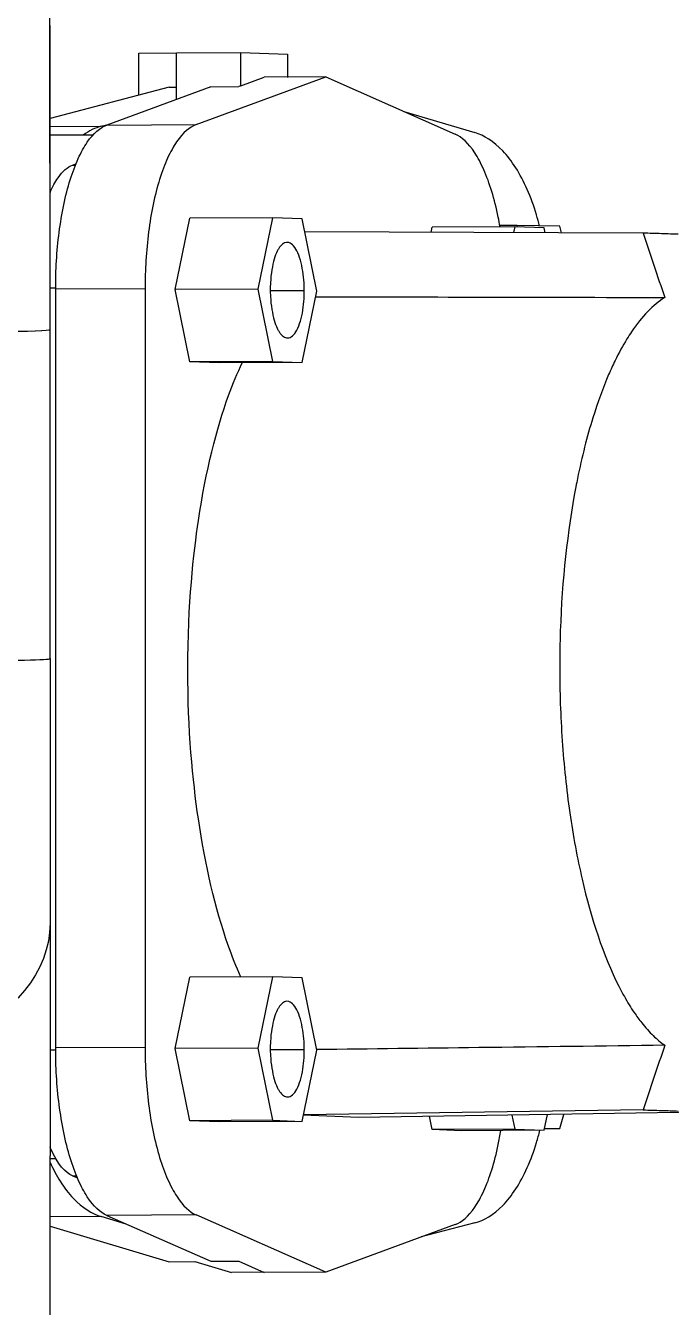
# Model space of a CAD drawing. Header units: millimetres. Extents: x 48717 to 75522, y 76128 to 88842.
# Drawn here: x 56880.2 to 56988.2, y 81068.8 to 81283.2 of the extents above; entities that cross this region are included whole.
import ezdxf

# ---------------------------------------------------------------- set-up
doc = ezdxf.new("R2010")
doc.units = ezdxf.units.MM
doc.linetypes.add('CENTER2', pattern=[1.125, 0.75, -0.125, 0.125, -0.125])
doc.layers.add('Top (Plan) View2-CENTER', color=1, linetype='CENTER2')
doc.layers.add('Top (Plan) View2-DV90-S1B-001a', color=140, linetype='Continuous')

# ---------------------------------------------------------------- blocks, each defined once
blk = doc.blocks.new('*U706')
at = {"layer": 'Top (Plan) View2-DV90-S1B-001a', "color": 0, "linetype": 'ByBlock', "lineweight": -2}
blk.add_line((56891.42, 81264.89), (56884.25, 81264.89), dxfattribs=at)
blk.add_line((56891.42, 81264.89), (56884.25, 81264.89), dxfattribs=at)
blk = doc.blocks.new('*U710')
at = {"layer": 'Top (Plan) View2-DV90-S1B-001a', "color": 0, "linetype": 'ByBlock', "lineweight": -2}
for p, q in [((56884.25, 81267.65), (56884.25, 81283.2)), ((56899.1, 81278.61), (56905.42, 81278.65)), ((56899.1, 81271.58), (56899.1, 81278.61)), ((56924.06, 81274.63), (56923.99, 81274.63)), ((56923.99, 81274.61), (56924.06, 81274.63)), ((56924.06, 81274.63), (56924.16, 81274.6)), ((56904.17, 81272.92), (56884.25, 81267.65)), ((56904.17, 81272.92), (56905.42, 81272.93)), ((56943.43, 81268.85), (56955.28, 81265.32)), ((56884.25, 81266.32), (56892.83, 81266.37)), ((56892.83, 81266.37), (56894.14, 81266.71)), ((56962.4, 81249.78), (56959.49, 81249.76)), ((56962.4, 81249.78), (56962.33, 81249.54)), ((56969.5, 81249.66), (56962.4, 81249.78)), ((56969.82, 81248.55), (56969.5, 81249.66)), ((56969.5, 81098.66), (56970.21, 81101.05)), ((56969.5, 81098.66), (56966.97, 81098.65)), ((56966.98, 81098.71), (56969.5, 81098.66)), ((56892.83, 81083.95), (56884.25, 81083.9)), ((56897.01, 81082.7), (56892.83, 81083.95)), ((56955.28, 81082.9), (56946.32, 81080.53)), ((56884.25, 81082.33), (56904.17, 81076.39)), ((56904.17, 81076.39), (56908.46, 81076.41)), ((56908.46, 81076.41), (56914.61, 81074.58)), ((56920.03, 81074.62), (56914.61, 81074.58))]:
    blk.add_line(p, q, dxfattribs=at)
blk.add_open_spline([(56892.83, 81266.37), (56891.83, 81266.11), (56890.81, 81265.62), (56889.8, 81264.89)], degree=3, dxfattribs=at)
for points, knots in [([(56966.12, 81249.71), (56965.96, 81250.33), (56965.38, 81252.46), (56964.14, 81255.9), (56962.2, 81259.55), (56959.25, 81263.35), (56956.83, 81264.87), (56955.28, 81265.32)], [0.0129659, 0.0129659, 0.0129659, 0.0129659, 0.01495818, 0.01994423, 0.02493029, 0.02991635, 0.03988847, 0.03988847, 0.03988847, 0.03988847]), ([(56955.28, 81082.9), (56956.83, 81083.3), (56959.25, 81084.73), (56962.2, 81088.43), (56964.14, 81092.03), (56965.41, 81095.49), (56966.01, 81097.69), (56966.18, 81098.38)], [0, 0, 0, 0, 0.00997212, 0.01495818, 0.01994423, 0.02493029, 0.02718102, 0.02718102, 0.02718102, 0.02718102]), ([(56884.25, 81093.01), (56884.78, 81091.86), (56885.35, 81090.8), (56886.65, 81088.76), (56887.39, 81087.81), (56889.67, 81085.41), (56891.28, 81084.4), (56892.83, 81083.95)], [1.561082, 1.561082, 1.561082, 1.561082, 1.894966, 1.894966, 2.273959, 2.273959, 3.031945, 3.031945, 3.031945, 3.031945])]:
    blk.add_open_spline(points, degree=3, knots=knots, dxfattribs=at)
blk = doc.blocks.new('*U711')
at = {"layer": 'Top (Plan) View2-DV90-S1B-001a', "color": 0, "linetype": 'ByBlock', "lineweight": -2}
for p, q in [((56884.25, 81255.34), (56884.25, 81283.22)), ((56905.42, 81278.66), (56916.17, 81278.72)), ((56905.42, 81270.87), (56905.42, 81278.66)), ((56916.17, 81273.13), (56916.17, 81278.72)), ((56916.17, 81278.72), (56923.99, 81278.43)), ((56923.99, 81278.43), (56923.99, 81274.6)), ((56908.68, 81266.64), (56930.36, 81274.63)), ((56916.17, 81273.13), (56920.08, 81274.58)), ((56930.36, 81274.63), (56920.08, 81274.58)), ((56930.36, 81274.63), (56952.04, 81265.05)), ((56911.14, 81272.98), (56893.73, 81266.56)), ((56911.14, 81272.98), (56915.81, 81273)), ((56916.17, 81273.13), (56915.81, 81273)), ((56893.73, 81266.56), (56908.68, 81266.64)), ((56888.03, 81259.88), (56888.58, 81260.08)), ((56888.03, 81259.88), (56888.5, 81259.88)), ((56884.25, 81255.34), (56884.29, 81255.34)), ((56905.18, 81239.06), (56907.64, 81250.97)), ((56921.47, 81251.04), (56907.64, 81250.97)), ((56921.47, 81251.04), (56919.01, 81239.13)), ((56926.4, 81250.86), (56921.47, 81251.04)), ((56928.86, 81238.77), (56926.4, 81250.86)), ((56983.46, 81248.49), (56926.83, 81248.73)), ((56947.98, 81248.64), (56948.16, 81249.48)), ((56961.99, 81249.55), (56948.16, 81249.48)), ((56961.99, 81249.55), (56961.79, 81248.58)), ((56966.92, 81249.37), (56961.99, 81249.55)), ((56967.08, 81248.56), (56966.92, 81249.37)), ((56884.25, 81239.34), (56885.2, 81239.34)), ((56885.2, 81239.17), (56900.15, 81239.24)), ((56885.2, 81112.18), (56885.2, 81239.17)), ((56900.15, 81239.24), (56900.15, 81112.26)), ((56919.01, 81239.13), (56905.18, 81239.06)), ((56907.64, 81226.97), (56905.18, 81239.06)), ((56919.01, 81239.13), (56921.47, 81227.04)), ((56926.78, 81238.85), (56921.1, 81238.82)), ((56926.4, 81226.86), (56928.86, 81238.77)), ((56921.47, 81227.04), (56907.64, 81226.97)), ((56912.57, 81226.79), (56907.64, 81226.97)), ((56926.4, 81226.86), (56912.57, 81226.79)), ((56921.47, 81227.04), (56926.4, 81226.86)), ((56905.18, 81112.07), (56907.64, 81123.98)), ((56921.47, 81124.05), (56907.64, 81123.98)), ((56921.47, 81124.05), (56919.01, 81112.15)), ((56926.4, 81123.87), (56921.47, 81124.05)), ((56928.86, 81111.78), (56926.4, 81123.87)), ((56885.2, 81111.79), (56884.25, 81111.79)), ((56900.15, 81112.26), (56885.2, 81112.18)), ((56919.01, 81112.15), (56905.18, 81112.07)), ((56907.64, 81099.98), (56905.18, 81112.07)), ((56919.01, 81112.15), (56921.47, 81100.06)), ((56926.78, 81111.86), (56921.1, 81111.83)), ((56926.4, 81099.88), (56928.86, 81111.78)), ((56983.46, 81101.8), (56926.63, 81100.98)), ((56921.47, 81100.06), (56907.64, 81099.98)), ((56912.57, 81099.8), (56907.64, 81099.98)), ((56926.4, 81099.88), (56912.57, 81099.8)), ((56921.47, 81100.06), (56926.4, 81099.88)), ((56935.87, 81100.54), (56926.61, 81100.89)), ((56994.09, 81101.41), (56935.87, 81100.54)), ((56948.16, 81098.49), (56947.7, 81100.72)), ((56961.51, 81100.92), (56961.99, 81098.57)), ((56966.92, 81098.39), (56967.46, 81101.01)), ((56961.99, 81098.57), (56948.16, 81098.49)), ((56953.08, 81098.31), (56948.16, 81098.49)), ((56966.92, 81098.39), (56953.08, 81098.31)), ((56961.99, 81098.57), (56966.92, 81098.39)), ((56884.25, 81095.35), (56884.37, 81095.35)), ((56884.25, 81093.64), (56885.23, 81093.64)), ((56888.84, 81090.39), (56888.03, 81090.74)), ((56888.03, 81090.74), (56888.69, 81090.74)), ((56908.68, 81084.23), (56893.73, 81084.15)), ((56893.73, 81084.15), (56911.14, 81076.46)), ((56930.36, 81074.65), (56908.68, 81084.23)), ((56952.04, 81082.64), (56930.36, 81074.65)), ((56911.14, 81076.46), (56915.81, 81076.48)), ((56915.81, 81076.48), (56920.08, 81074.59)), ((56930.36, 81074.65), (56920.08, 81074.59))]:
    blk.add_line(p, q, dxfattribs=at)
for points, knots in [([(56885.2, 81239.17), (56885.19, 81242.21), (56885.47, 81247.09), (56886.5, 81253.29), (56887.58, 81257.52), (56888.93, 81261.09), (56890.98, 81264.76), (56892.66, 81266.18), (56893.73, 81266.56)], [0, 0, 0, 0, 0.00997212, 0.01495818, 0.01994423, 0.02493029, 0.02991635, 0.03988847, 0.03988847, 0.03988847, 0.03988847]), ([(56908.68, 81266.64), (56907.61, 81266.25), (56905.93, 81264.84), (56903.88, 81261.17), (56902.54, 81257.6), (56901.45, 81253.37), (56900.43, 81247.17), (56900.15, 81242.29), (56900.15, 81239.24)], [0, 0, 0, 0, 0.00997212, 0.01495818, 0.01994423, 0.02493029, 0.02991635, 0.03988847, 0.03988847, 0.03988847, 0.03988847]), ([(56959.53, 81249.54), (56959.43, 81250.09), (56959.04, 81252.16), (56958.19, 81255.55), (56956.84, 81259.22), (56954.79, 81263.05), (56953.11, 81264.58), (56952.04, 81265.05)], [0.01317104, 0.01317104, 0.01317104, 0.01317104, 0.01495818, 0.01994423, 0.02493029, 0.02991635, 0.03988847, 0.03988847, 0.03988847, 0.03988847]), ([(56884.25, 81255.24), (56884.67, 81256.22), (56885.88, 81258.49), (56887.23, 81259.59), (56888.03, 81259.88)], [0.01805526, 0.01805526, 0.01805526, 0.01805526, 0.02249757, 0.02999676, 0.02999676, 0.02999676, 0.02999676]), ([(56983.46, 81248.49), (56984.06, 81246.7), (56984.66, 81244.9), (56985.86, 81241.32), (56986.46, 81239.52), (56987.06, 81237.73)], [-1.143582, -1.143582, -1.143582, -1.143582, -0.571712, -0.571712, -0.000131, -0.000131, -0.000131, -0.000131]), ([(56989.29, 81248.3), (56988.88, 81248.31), (56988.46, 81248.33), (56987.53, 81248.36), (56987.02, 81248.38), (56985.53, 81248.43), (56984.51, 81248.46), (56983.46, 81248.49)], [-1.496873, -1.496873, -1.496873, -1.496873, -1.14981, -1.14981, -0.748913, -0.748913, -0.000001, -0.000001, -0.000001, -0.000001]), ([(56926.78, 81238.85), (56926.78, 81239.14), (56926.76, 81240.02), (56926.64, 81241.63), (56926.28, 81243.56), (56925.72, 81245.25), (56925, 81246.45), (56923.94, 81247.2), (56923.07, 81246.73), (56922.51, 81245.94), (56922.16, 81245.32), (56921.73, 81244.22), (56921.32, 81242.42), (56921.12, 81240.59), (56921.09, 81239.44), (56921.09, 81239.06)], [0, 0, 0, 0, 0.00104161, 0.00312483, 0.00520806, 0.00729128, 0.0093745, 0.01145773, 0.01562417, 0.01666578, 0.0177074, 0.01979062, 0.02187384, 0.02395707, 0.02499868, 0.02499868, 0.02499868, 0.02499868]), ([(56921.09, 81239.06), (56921.09, 81238.67), (56921.12, 81237.52), (56921.4, 81234.93), (56921.98, 81233.04), (56922.51, 81232.07), (56922.89, 81231.51), (56923.44, 81231), (56924.21, 81230.88), (56925, 81231.38), (56925.72, 81232.52), (56926.48, 81234.72), (56926.75, 81237.09), (56926.78, 81238.55), (56926.78, 81238.85)], [0.02499868, 0.02499868, 0.02499868, 0.02499868, 0.02603876, 0.02811892, 0.03227925, 0.03331934, 0.03435942, 0.03643958, 0.03851975, 0.04059991, 0.04268008, 0.04476024, 0.04892057, 0.04996066, 0.04996066, 0.04996066, 0.04996066]), ([(56928.67, 81237.85), (56937.77, 81237.83), (56946.86, 81237.81), (56966.32, 81237.77), (56976.69, 81237.75), (56987.06, 81237.73)], [0.40722, 0.40722, 0.40722, 0.40722, 3.316583, 3.316583, 6.633126, 6.633126, 6.633126, 6.633126]), ([(56987.06, 81237.73), (56985.13, 81236.51), (56983.26, 81234.56), (56981.25, 81231.6), (56981, 81231.2), (56980.06, 81229.68), (56979.4, 81228.47), (56978.39, 81226.41), (56978.03, 81225.63), (56976.73, 81222.61), (56975.85, 81220.18), (56974.07, 81214.46), (56973.21, 81211.06), (56972.38, 81206.98), (56972.29, 81206.52), (56970.78, 81198.61), (56969.89, 81190.41), (56969.53, 81179.92), (56969.5, 81177.9), (56969.5, 81173.82), (56969.53, 81171.8), (56969.74, 81165.61), (56970.03, 81161.47), (56970.66, 81155.45), (56970.9, 81153.47), (56971.74, 81147.63), (56972.44, 81143.89), (56974.75, 81133.87), (56976.78, 81127.63), (56979.69, 81121.88), (56980, 81121.31), (56980.84, 81119.81), (56981.39, 81118.91), (56982.37, 81117.47), (56982.79, 81116.9), (56983.84, 81115.57), (56984.48, 81114.85), (56985.77, 81113.6), (56986.41, 81113.06), (56987.06, 81112.6)], [0.000022, 0.000022, 0.000022, 0.000022, 1.668299, 1.668299, 1.915581, 1.915581, 2.585242, 2.585242, 2.97314, 2.97314, 4.021541, 4.021541, 5.285338, 5.285338, 5.442509, 5.442509, 8.000562, 8.000562, 8.61605, 8.61605, 9.227211, 9.227211, 10.468961, 10.468961, 11.090883, 11.090883, 12.33718, 12.33718, 14.65735, 14.65735, 14.924222, 14.924222, 15.38523, 15.38523, 15.725351, 15.725351, 16.225678, 16.225678, 16.714855, 16.714855, 16.714855, 16.714855]), ([(56916.16, 81124.03), (56915.41, 81125.71), (56914.69, 81127.52), (56911.9, 81135.51), (56910.21, 81142.68), (56908.13, 81156.83), (56907.29, 81165.39), (56907.3, 81186.49), (56908.28, 81195.06), (56910.32, 81208.79), (56912.11, 81215.77), (56914.83, 81223.29), (56915.6, 81225.12), (56916.4, 81226.81)], [-11.05238, -11.05238, -11.05238, -11.05238, -10.505028, -10.505028, -8.784349, -8.784349, -7.393503, -7.393503, -5.878203, -5.878203, -3.499447, -3.499447, -2.648286, -2.648286, -2.648286, -2.648286]), ([(56926.78, 81111.86), (56926.78, 81112.15), (56926.76, 81113.04), (56926.64, 81114.65), (56926.28, 81116.57), (56925.72, 81118.26), (56925, 81119.46), (56923.94, 81120.21), (56923.07, 81119.75), (56922.51, 81118.96), (56922.16, 81118.33), (56921.73, 81117.23), (56921.32, 81115.44), (56921.12, 81113.61), (56921.09, 81112.45), (56921.09, 81112.07)], [0, 0, 0, 0, 0.00104161, 0.00312484, 0.00520806, 0.00729129, 0.00937451, 0.01145773, 0.01562418, 0.01666579, 0.01770741, 0.01979063, 0.02187386, 0.02395708, 0.02499869, 0.02499869, 0.02499869, 0.02499869]), ([(56987.06, 81112.6), (56976.69, 81112.47), (56966.32, 81112.34), (56946.91, 81112.1), (56937.9, 81111.99), (56928.84, 81111.88)], [0.000001, 0.000001, 0.000001, 0.000001, 3.316594, 3.316594, 6.211, 6.211, 6.211, 6.211]), ([(56987.06, 81112.6), (56986.46, 81110.81), (56985.86, 81109), (56984.66, 81105.4), (56984.06, 81103.6), (56983.46, 81101.8)], [-1.143185, -1.143185, -1.143185, -1.143185, -0.5717, -0.5717, -0.000001, -0.000001, -0.000001, -0.000001]), ([(56893.73, 81084.15), (56892.66, 81084.62), (56891.54, 81085.64), (56890.48, 81087.26), (56889.95, 81088.07), (56889.44, 81089.02), (56888.96, 81090.11), (56888.48, 81091.2), (56888.03, 81092.43), (56887.63, 81093.76), (56887.22, 81095.09), (56886.86, 81096.52), (56886.55, 81098.02), (56886.24, 81099.53), (56885.99, 81101.09), (56885.78, 81102.68), (56885.38, 81105.86), (56885.19, 81109.13), (56885.2, 81112.18)], [0, 0, 0, 0, 0.00997212, 0.00997212, 0.00997212, 0.01495818, 0.01495818, 0.01495818, 0.01994423, 0.01994423, 0.01994423, 0.02493029, 0.02493029, 0.02493029, 0.02991635, 0.02991635, 0.02991635, 0.03988847, 0.03988847, 0.03988847, 0.03988847]), ([(56900.15, 81112.26), (56900.15, 81109.21), (56900.33, 81105.94), (56900.94, 81101.17), (56901.2, 81099.6), (56901.82, 81096.6), (56902.18, 81095.17), (56902.99, 81092.51), (56903.44, 81091.28), (56904.4, 81089.1), (56904.91, 81088.14), (56906.49, 81085.72), (56907.61, 81084.7), (56908.68, 81084.23)], [0, 0, 0, 0, 0.757986, 0.757986, 1.136979, 1.136979, 1.515973, 1.515973, 1.894966, 1.894966, 2.273959, 2.273959, 3.031945, 3.031945, 3.031945, 3.031945]), ([(56921.09, 81112.07), (56921.09, 81111.68), (56921.12, 81110.53), (56921.4, 81107.95), (56921.98, 81106.05), (56922.51, 81105.08), (56922.89, 81104.53), (56923.44, 81104.02), (56924.21, 81103.89), (56925, 81104.39), (56925.72, 81105.53), (56926.48, 81107.74), (56926.75, 81110.1), (56926.78, 81111.57), (56926.78, 81111.86)], [0.02499869, 0.02499869, 0.02499869, 0.02499869, 0.02603878, 0.02811894, 0.03227928, 0.03331936, 0.03435944, 0.03643961, 0.03851978, 0.04059995, 0.04268011, 0.04476028, 0.04892062, 0.0499607, 0.0499607, 0.0499607, 0.0499607]), ([(56983.46, 81101.8), (56984.52, 81101.77), (56985.52, 81101.74), (56987, 81101.69), (56987.5, 81101.67), (56988.43, 81101.64), (56988.86, 81101.63), (56989.29, 81101.61)], [-1.497987, -1.497987, -1.497987, -1.497987, -0.749152, -0.749152, -0.361374, -0.361374, 0, 0, 0, 0]), ([(56952.04, 81082.64), (56953.11, 81083.02), (56954.79, 81084.44), (56956.84, 81088.11), (56958.19, 81091.68), (56959.1, 81095.24), (56959.52, 81097.54), (56959.66, 81098.35)], [0, 0, 0, 0, 0.00997212, 0.01495818, 0.01994423, 0.02493029, 0.02753203, 0.02753203, 0.02753203, 0.02753203]), ([(56888.03, 81090.74), (56886.82, 81091.24), (56885.45, 81092.83), (56884.31, 81095.49), (56884.25, 81095.64)], [0, 0, 0, 0, 0.01124878, 0.01192763, 0.01192763, 0.01192763, 0.01192763])]:
    blk.add_open_spline(points, degree=3, knots=knots, dxfattribs=at)
blk = doc.blocks.new('*U714')
at = {"layer": 'Top (Plan) View2-DV90-S1B-001a', "color": 0, "linetype": 'ByBlock', "lineweight": -2}
blk.add_line((56884.25, 81232.34), (56884.23, 81688.37), dxfattribs=at)
blk.add_ellipse((56852.5, 81232.34), major_axis=(-31.75, 0), ratio=0.015092, start_param=1.570796, end_param=3.141593, dxfattribs=at)
blk = doc.blocks.new('*U716')
at = {"layer": 'Top (Plan) View2-CENTER'}
for p, q in [((56852.5, 81231.86), (56852.5, 81177.3)), ((56852.5, 81094.09), (56852.5, 81133))]:
    blk.add_line(p, q, dxfattribs=at)
blk.add_ellipse((56852.5, 81178.27), major_axis=(0, -64), ratio=0.000031, start_param=0.78514, end_param=1.555703, dxfattribs=at)
blk.add_point((56852.5, 81151.35), dxfattribs=at)
at = {"layer": 'Top (Plan) View2-DV90-S1B-001a', "color": 0, "linetype": 'ByBlock', "lineweight": -2}
for p, q in [((56820.75, 81177.3), (56820.75, 81232.34)), ((56884.25, 81177.3), (56884.25, 81232.34)), ((56820.75, 81133), (56820.75, 81094.09)), ((56884.25, 81133), (56884.25, 81094.09))]:
    blk.add_line(p, q, dxfattribs=at)
for centre, major_axis, ratio, start_param, end_param in [((56852.5, 81232.34), (-31.75, 0), 0.015092, 0.000031, 3.141593), ((56852.5, 81177.3), (-31.75, 0), 0.015092, 0, 3.141593), ((56820.75, 81094.44), (-0.5, 0), 0.707289, 1.570818, 4.712411)]:
    blk.add_ellipse(centre, major_axis=major_axis, ratio=ratio, start_param=start_param, end_param=end_param, dxfattribs=at)
at = {"layer": 'Top (Plan) View2-DV90-S1B-001a', "color": 0, "linetype": 'ByBlock', "lineweight": -2, "extrusion": (0, 0, -1)}
for centre, major_axis, ratio, start_param, end_param in [((56820.75, 81232.33), (0.5, 0), 0.015092, 4.710368, 7.851961), ((56852.5, 81133), (31.75, 0), 0.707289, 0, 3.141593), ((56852.5, 81094.09), (31.75, 0), 0.707289, 1.570796, 3.141549)]:
    blk.add_ellipse(centre, major_axis=major_axis, ratio=ratio, start_param=start_param, end_param=end_param, dxfattribs=at)
at = {"layer": 'Top (Plan) View2-DV90-S1B-001a', "color": 0, "linetype": 'ByBlock', "lineweight": -2}
for points, knots in [([(56820.75, 81133), (56820.75, 81134.69), (56820.75, 81136.47), (56820.75, 81140.21), (56820.75, 81142.16), (56820.75, 81146.19), (56820.75, 81148.29), (56820.75, 81152.58), (56820.75, 81154.79), (56820.75, 81159.29), (56820.75, 81161.59), (56820.75, 81166.24), (56820.75, 81168.6), (56820.75, 81173.07), (56820.75, 81175.19), (56820.75, 81177.3)], [0, 0, 0, 0, 7.163538, 7.163538, 14.319604, 14.319604, 21.475749, 21.475749, 28.631934, 28.631934, 35.788143, 35.788143, 42.944368, 42.944368, 49.290204, 49.290204, 49.290204, 49.290204]), ([(56884.25, 81177.3), (56884.25, 81174.92), (56884.25, 81172.53), (56884.25, 81167.79), (56884.25, 81165.44), (56884.25, 81160.8), (56884.25, 81158.51), (56884.25, 81154.03), (56884.25, 81151.83), (56884.25, 81147.57), (56884.25, 81145.49), (56884.25, 81141.48), (56884.25, 81139.55), (56884.25, 81136.07), (56884.25, 81134.5), (56884.25, 81133)], [0, 0, 0, 0, 7.163961, 7.163961, 14.320406, 14.320406, 21.476873, 21.476873, 28.633349, 28.633349, 35.789841, 35.789841, 42.94636, 42.94636, 49.291917, 49.291917, 49.291917, 49.291917])]:
    blk.add_open_spline(points, degree=3, knots=knots, dxfattribs=at)
blk = doc.blocks.new('*U722')
at = {"layer": 'Top (Plan) View2-CENTER'}
blk.add_line((56852.5, 81071.63), (56852.5, 81010.06), dxfattribs=at)
at = {"layer": 'Top (Plan) View2-DV90-S1B-001a', "color": 0, "linetype": 'ByBlock', "lineweight": -2}
for p, q in [((56820.75, 81010.06), (56820.75, 81094.09)), ((56884.25, 81010.06), (56884.25, 81094.09))]:
    blk.add_line(p, q, dxfattribs=at)
at = {"layer": 'Top (Plan) View2-DV90-S1B-001a', "color": 0, "linetype": 'ByBlock', "lineweight": -2, "extrusion": (0, 0, -1)}
blk.add_ellipse((56852.5, 81094.09), major_axis=(31.75, 0), ratio=0.707289, start_param=1.570796, end_param=3.141549, dxfattribs=at)
at = {"layer": 'Top (Plan) View2-DV90-S1B-001a', "color": 0, "linetype": 'ByBlock', "lineweight": -2}
blk.add_ellipse((56852.5, 81010.06), major_axis=(-31.75, 0), ratio=0.707289, start_param=1.570796, end_param=3.141593, dxfattribs=at)

msp = doc.modelspace()

# ---------------------------------------------------------------- block references
at = {"layer": 'Top (Plan) View2-DV90-S1B-001a'}
for name in ['*U706', '*U714', '*U711', '*U710', '*U716', '*U722']:
    msp.add_blockref(name, (0, 0), dxfattribs=at)

doc.saveas('drawing.dxf')
